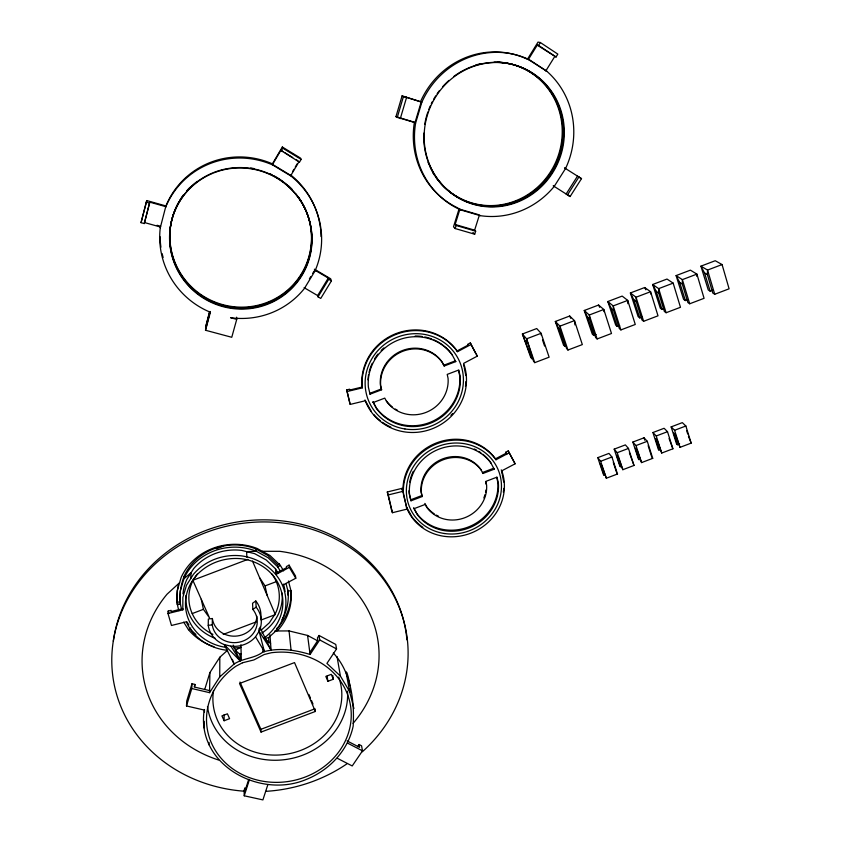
<?xml version="1.0" encoding="UTF-8"?>
<svg xmlns="http://www.w3.org/2000/svg" width="842" height="842" viewBox="0 0 842 842"><rect width="100%" height="100%" fill="white"/><g stroke="black" fill="none" stroke-linecap="round" stroke-linejoin="round"><path stroke-width="1.26" d="M181.63 609.24C178.346 598.462 180.335 586.548 184.145 576.107A54.109 49.741 -5.3 0 1 255.779 548.889L267.914 555.531L277.681 564.845L277.902 567.076L280.365 571.213M209.595 690.598L194.839 687.156L194.944 684.441L191.997 683.746L191.797 688.524L209.553 692.661L219.751 676.936L219.815 657.244L227.603 650.213M226.93 650.277A51.794 47.531 -5.4 0 1 186.261 621.828L171.473 625.48L167.979 613.513L182.809 609.861L182.872 597.388L186.471 585.285L193.376 574.381A51.794 47.531 -5.4 0 1 241.928 555.931C259.262 558.372 275.239 569.087 282.459 585.274A51.794 47.531 -5.4 0 1 274.576 632.174L268.566 637.583L264.777 638.52M201.259 599.283L203.417 609.324L209.479 617.839L192.839 580.275L247.98 559.33M333.306 653.024C351.272 672.021 354.482 701.028 353.177 726.12C347.988 750.759 329.127 770.356 306.078 779.524C259.557 799.121 195.881 764.673 204.206 710.048L186.492 705.964L186.735 701.081L191.997 683.746M682.336 284.112L682.378 279.628L676.084 275.597L690.408 270.156L696.902 274.113L704.07 298.321L689.703 303.773L687.872 302.531L682.336 284.112L679.631 282.354L676.084 275.597L683.588 299.352L685.388 300.573L687.756 299.678M260.641 618.859A26.407 24.165 -5.6 0 0 255.8 600.977L252.558 603.251L252.863 609.429A22.597 20.65 -5.7 0 1 243.033 641.057A22.597 20.65 -5.7 0 1 212.279 624.848L212.373 618.512L208.353 619.007L208.227 625.353A26.67 24.376 -5.7 0 0 224.214 644.562L240.128 660.844L239.949 654.297L235.592 650.54M209.553 692.661L209.911 672.569L219.815 657.244M208.995 744.865L209.037 742.349M267.082 595.231L265.062 585.906L259.662 577.812M204.038 727.856L204.196 721.31M204.417 712.143L204.48 709.522M707.375 274.597L707.543 270.072L700.902 266.167L715.226 260.725L722.068 264.546L729.098 288.806L714.732 294.268L712.795 293.058L707.375 274.597L704.522 272.903L700.902 266.167L708.269 289.974L710.164 291.164L712.543 290.258M350.072 691.966L350.219 688.282M696.808 276.376L696.902 274.113L682.378 279.628L689.703 303.773M236.634 317.192L236.728 319.371L231.76 337.284L205.49 330.253L210.132 311.466M190.776 578.486L191.081 572.739L183.882 578.77L184.03 576.486M182.809 609.861L182.882 608.65L171.052 611.566L171.147 610.355L168.19 611.082L167.979 613.513M205.49 330.253L210.384 312.256A81.211 79.969 26.9 0 1 160.275 227.772L160.464 227.014L144.561 222.572L144.235 223.562L141.035 222.667L146.276 202.154L146.834 200.575L165.927 205.964A80.727 79.485 27.5 0 1 272.419 163.864L282.333 147.003L300.552 158.128L301.131 159.391L299.457 162.211L280.86 150.339L272.576 164.422L290.837 175.483L299.142 161.475L299.457 162.211M165.927 205.964L165.569 207.343A81.211 79.969 26.9 0 1 272.734 164.979L291.058 176.083A81.211 79.969 26.9 0 1 315.003 270.945L304.341 288.564A81.211 79.969 26.9 0 1 230.571 317.708L236.728 319.371M146.834 200.575L141.035 222.667M144.235 223.562L149.792 202.154L165.748 206.648L160.275 227.772M144.561 222.572L149.792 202.154M209.563 311.54L205.627 327.128L209.837 311.666M178.399 584.99C176.588 593.242 176.199 602.493 178.904 610.608M460.637 209.911A82.579 79.137 -67.3 0 1 415.611 123.079L415.001 122.648L421.221 101.861L405.749 97.135L406.528 97.598L400.329 118.543L395.95 116.638L402.087 95.841L421.842 102.229A82.579 79.137 -67.3 0 1 529.344 59.729L546.805 71.233A82.579 79.137 -67.3 0 1 565.582 168.463L554.215 186.419A82.579 79.137 -67.3 0 1 480.214 215.647L460.637 209.911L459.185 208.542L453.501 226.814L455.154 228.54L474.699 234.202L475.656 231.161L474.625 230.161L455.154 224.498L459.911 209.226L478.203 214.584M397.224 117.596L403.413 96.651L402.087 95.841M415.611 123.079L421.842 102.229M186.492 705.964L191.797 688.524M194.186 686.914L194.944 684.441M204.711 689.514L209.911 672.569M455.154 228.54L456.111 225.477L455.154 224.498M474.625 230.161L479.424 214.942L480.214 215.647M248.716 779.324L245.001 790.933L244.906 787.891L244.096 790.438L244.243 795.795L262.904 799.9L267.872 784.586M244.243 795.795L249.169 780.429M281.112 151.034L282.775 148.192L282.333 147.003M292.606 171.536L293.932 169.305M295.258 167.074L297.247 163.716M309.403 278.86L310.73 276.66M312.729 273.366L314.055 271.166M315.003 270.945L314.434 269.208L330.653 278.776L331.432 280.87L320.749 298.426L318.034 296.837L317.644 295.584L328.285 278.07L314.719 270.072M318.034 296.837L328.717 279.27L328.285 278.07M420.59 101.493A82.074 78.664 -67.5 0 1 527.418 59.266L538.017 42.1L540.343 42.521L557.825 54.12L556.046 56.993L537.238 45.152L528.376 59.498L546.805 71.233M537.238 45.152L538.564 45.405L540.343 42.521M545.784 70.96L554.646 56.688M193.029 580.685L192.429 581.622A45.258 41.584 -5.3 0 0 212.921 634.331M193.428 580.054L197.207 574.097M578.917 176.978L567.529 194.87L566.129 194.028L577.465 176.199L581.506 178.641L570.118 196.523L567.655 195.028M219.751 676.936L234.118 664.001L224.214 644.562L230.887 646.161A26.67 24.376 -5.7 0 0 255.536 636.794L259.104 631.3L258.957 628.764M274.492 614.923L269.429 622.701L261.009 630.3M275.092 614.007L275.492 613.386A45.258 41.584 -5.3 0 0 272.092 574.149M353.914 708.522L349.577 691.44L340.389 676.042L326.928 663.401L336.547 648.929L335.769 644.446L319.034 635.468L317.445 637.878L317.813 640.425L309.835 652.508M232.329 659.339L234.118 664.001C243.022 658.065 254.41 658.612 263.041 651.961C278.47 647.361 294.963 649.919 310.088 654.455L319.697 639.92L319.034 635.468M357.618 746.644L359.081 744.496L361.565 745.791L362.492 750.843L352.219 765.946L337.2 758.232M179.588 582.706L167.053 594.189A118.701 107.639 -7.8 0 0 218.636 760.031M277.681 564.845L279.302 563.708M183.703 622.143L188.44 629.658L190.839 627.974M280.333 565.371L277.902 567.076L268.093 557.73L255.905 551.078A54.309 49.91 -5.3 0 0 183.998 578.401L180.23 591.116L180.177 604.209L177.167 604.577L177.209 590.747L181.188 577.328A57.33 52.678 -5.3 0 1 257.126 548.468L269.987 555.499L280.333 565.371L283.575 570.834M252.863 609.429L256.136 607.145L255.8 600.977M470.289 342.947L467.552 344.399L468.047 345.115L457.08 350.946A52.541 50.425 -26.6 0 0 396.361 333.464A52.541 50.425 -26.6 0 0 361.965 387.088L349.914 389.993L349.662 389.193L346.651 389.92L349.704 402.75L350.209 404.413L365.26 400.771A52.646 50.509 -26.5 0 0 431.788 428.946A52.646 50.509 -26.5 0 0 463.637 363.386L477.34 356.113L470.289 342.947L475.814 353.651M346.651 389.92L347.146 391.53L362.239 387.888A52.646 50.509 -26.5 0 1 396.708 334.158A52.646 50.509 -26.5 0 1 457.543 351.672L471.278 344.367M282.459 585.274L295.774 578.254L295.489 575.96L289.08 565.14L286.417 566.55L286.543 567.676L275.881 573.307M506.716 454.533L505.568 452.322L508.221 450.912L515.093 463.805L501.79 470.825A51.067 47.783 -24.3 0 1 470.478 533.291A51.067 47.783 -24.3 0 1 406.349 507.094M289.08 565.14L289.343 567.403L275.987 574.454L275.471 568.771L266.198 559.962L254.694 553.678L241.738 550.405A51.299 47.131 -5.3 0 0 193.649 568.676L186.808 579.475A51.299 47.131 -5.3 0 0 182.956 593.936M392.098 511.683L392.425 512.704L407.054 509.115L402.96 491.328L401.918 488.392L387.299 491.97L388.267 494.928L402.96 491.328A50.973 47.699 -24.3 0 1 438.135 442.303A50.973 47.699 -24.3 0 1 495.464 458.848L506.116 453.217L505.568 452.322M407.054 509.115L403.539 494.885A51.067 47.783 -24.3 0 1 437.303 443.65A51.067 47.783 -24.3 0 1 495.991 459.753L509.326 452.712M261.873 632.931L262.778 632.458A48.278 44.363 -5.3 0 0 282.154 593.052M235.286 650.234L240.97 647.235L239.959 647.487A48.752 44.731 -5.4 0 1 233.666 647.898M239.949 654.297L241.159 653.655M569.655 316.034L555.331 321.476L563.498 344.978L564.835 346.378L558.572 328.348L555.331 321.476L559.951 326.138L567.961 350.03L582.327 344.578L574.476 320.623L569.655 316.034L570.718 318.329M593.715 335.411L587.569 317.329L584.253 310.488L589.284 315.003L589.737 319.297L595.652 337.568L597.125 338.958L611.492 333.495L603.809 309.477L598.578 305.046L584.253 310.488L592.263 334.042L593.715 335.411L596.083 334.506M639.762 317.908L633.816 299.763L630.384 292.963L636.047 297.226L636.257 301.615L641.972 319.96L643.635 321.286L658.002 315.824L650.571 291.711L644.709 287.522L630.384 292.963L638.141 316.613L639.762 317.908L642.13 317.013M444.187 366.007L441.871 361.681A33.996 32.627 -26.6 0 0 402.655 350.461A33.996 32.627 -26.6 0 0 380.384 385.036L381.289 388.983L369.733 393.372L370.027 394.182L381.605 389.783L380.7 385.836A34.069 32.68 -26.5 0 1 403.013 351.198A34.069 32.68 -26.5 0 1 442.303 362.428L444.187 366.007L455.775 361.607L452.007 354.524A46.363 44.489 -26.6 0 0 444.997 346.83M443.745 365.249L455.312 360.86L455.775 361.607M673.168 283.123L658.654 288.648L652.676 284.491L667.001 279.049L673.168 283.123L680.473 307.288L666.106 312.74L664.359 311.456L658.739 293.079L658.654 288.648L666.106 312.74M722.068 264.546L707.543 270.072L714.732 294.268M373.206 402.518L384.762 398.119L386.688 401.655A34.069 32.68 -26.5 0 0 425.715 412.517A34.069 32.68 -26.5 0 0 448.07 378.342L447.218 374.395L458.785 369.996L460.258 376.984A46.457 44.563 -26.5 0 1 429.767 423.484A46.457 44.563 -26.5 0 1 376.627 408.759L372.901 401.687L376.321 407.928A46.363 44.489 -26.6 0 0 429.367 422.621A46.363 44.489 -26.6 0 0 459.795 376.206L458.564 370.396M617.26 326.464L611.218 308.351L607.84 301.531L613.197 305.909L613.523 310.256L619.344 328.569L620.901 329.917L635.268 324.465L627.722 300.394L622.164 296.089L607.84 301.531L615.723 325.138L617.26 326.464L619.628 325.559M662.023 309.456L656.171 291.269L652.676 284.491L660.307 308.193L662.023 309.456L664.391 308.551M534.754 362.649L549.121 357.187L541.09 333.306L536.722 328.548L522.398 333.99L530.744 357.418L531.955 358.871L522.398 333.99L526.566 338.831L534.754 362.649L533.523 361.165L526.566 338.831L541.09 333.306L541.395 335.421M216.489 548.7L223.551 546.016M481.171 470.078A33.048 30.912 -24.3 0 0 443.26 459.753A33.048 30.912 -24.3 0 0 421.4 492.791L422.252 496.527L411.012 500.801L410.643 499.811L421.863 495.549L421.021 491.812A32.985 30.859 -24.3 0 1 442.829 458.837A32.985 30.859 -24.3 0 1 480.666 469.152L482.961 473.467L494.201 469.194L490.528 462.279A44.973 42.089 -24.3 0 0 482.855 454.259M652.918 432.535L664.106 428.283L667.506 431.693L672.884 448.797L661.717 453.038L657.149 440.398L655.497 438.661L659.212 450.375L658.381 449.491L652.918 432.535L656.223 435.977L661.717 453.038M677.389 444.723L676.526 443.86L671.137 426.894L682.325 422.631L685.862 425.999L691.166 443.124L679.999 447.365L675.452 434.725L673.726 433.009L677.389 444.723L679.61 443.881M614.176 449.144L625.364 444.892L628.469 448.428L633.994 465.458L622.838 469.699L618.238 457.08L616.733 455.28L620.554 466.931L619.796 466.026L614.176 449.144L617.186 452.712L622.838 469.699M632.837 442.061L644.035 437.808L647.277 441.292L652.729 458.353L641.572 462.595L636.994 449.965L635.405 448.186L639.183 459.869L638.383 458.964L632.837 442.061L635.994 445.576L641.572 462.595M597.757 457.659L608.945 453.406L611.913 456.995L617.512 473.993L606.356 478.224L601.746 465.615L600.293 463.784L604.167 475.414L603.44 474.488L597.757 457.659L600.641 461.279L606.356 478.224M656.223 435.977L667.506 431.693M192.208 613.586L203.417 609.324M265.062 585.906L276.271 581.643M671.137 426.894L674.589 430.283L685.862 425.999M617.186 452.712L628.469 448.428M635.994 445.576L647.277 441.292M600.641 461.279L611.913 456.995M223.204 634.415L256.178 621.891M261.062 620.028L275.345 614.607L252.526 561.088M224.119 720.741L229.582 718.668L227.403 713.816L221.93 715.9L224.119 720.741L224.098 714.795M333.348 679.231L331.295 674.337L325.833 676.41L327.885 681.304L333.348 679.231L332.737 675.389M315.129 709.648L315.361 711.448L261.041 732.087L260.904 729.319L315.013 708.753M208.227 625.353L212.279 624.848M180.335 601.83L177.336 602.198L178.03 604.609M282.007 619.712A54.309 49.91 -5.3 0 0 287.985 591.052L290.964 590.695L288.427 581.012M274.797 630.984L289.059 630.921L307.583 635.447L317.413 640.699M262.283 551.289L279.828 551.331A118.701 107.639 -7.8 0 1 353.082 723.331M527.418 59.266L529.344 59.729M157.086 225.267L160.664 226.266M146.276 202.154L149.497 203.059M456.111 225.477L475.656 231.161M395.95 116.638L414.401 122.227A82.074 78.664 -67.5 0 0 458.037 208.027M415.001 122.648L399.582 117.985L400.329 118.543M403.413 96.651L406.528 97.598M347.104 740.907L359.597 747.38L359.081 744.496M347.462 743.065L362.492 750.843M565.582 168.463L564.529 167.905L581.506 178.641M319.697 639.92L336.547 648.929M304.088 287.648L317.644 295.584M328.717 279.27L331.432 280.87M554.215 186.419L553.205 185.798L570.118 196.523M282.775 148.192L301.131 159.391M280.86 150.339L283.017 151.644M285.164 152.96L292.69 157.538M295.91 159.506L298.057 160.822M538.564 45.405L556.046 56.993M656.171 291.269L658.739 293.079M633.816 299.763L636.257 301.615M266.083 639.846L270.587 643.52M611.218 308.351L613.523 310.256M587.569 317.329L589.737 319.297M691.166 443.124L688.44 436.367M472.909 232.445L474.699 234.202M558.572 328.348L560.562 330.38L566.603 348.599L567.961 350.03M672.884 448.797L669.064 438.503M651.908 457.448L652.729 458.353M633.994 465.458L629.406 452.828M525.545 340.894L527.345 342.999M616.754 473.057L617.512 473.993M476.33 354.64L477.34 356.113M457.08 350.946L457.543 351.672M256.136 607.145A26.67 24.376 -5.7 0 1 259.104 631.3L271.071 649.961L269.945 634.752M230.887 646.161L240.128 660.844L233.192 645.098M186.998 621.87L188.924 624.922M515.093 463.805L508.221 450.912M255.536 636.794L264.399 651.624L259.104 631.3M275.471 568.771L278.028 573.076M289.343 567.403L295.774 578.254M495.464 458.848L495.991 459.753M501.253 469.889L501.79 470.825M494.201 469.194L493.675 468.257L482.455 472.52L482.961 473.467M407.023 507.947L412.012 516.967A50.973 47.699 -24.3 0 0 422.863 527.303M413.643 507.673L416.895 513.567A44.973 42.089 -24.3 0 0 468.099 527.092A44.973 42.089 -24.3 0 0 497.896 482.792L496.748 477.288M364.975 399.95L371.301 411.464M424.842 503.421L426.673 506.758A32.985 30.859 -24.3 0 0 434.262 513.862M644.709 287.522L645.835 289.795M259.873 627.237L271.071 649.961M598.578 305.046L599.672 307.33M239.981 682.041L260.904 729.319M261.041 732.087L239.528 683.483L294.521 662.591L315.361 711.448M263.409 649.319L264.399 651.624M308.93 694.503L310.456 698.06M311.466 700.439L312.982 704.007M381.289 388.983L381.605 389.783M421.863 495.549L422.252 496.527M291.058 176.083L290.627 174.894A80.727 79.485 27.5 0 1 320.36 227.498M361.965 387.088L362.239 387.888M542.532 339.968L544.574 346.03M613.292 462.542L616.376 471.888M597.125 338.958L589.284 315.003L603.809 309.477L603.956 311.656M388.909 498.475L389.236 499.464M391.435 509.663L391.762 510.673L387.299 491.97M620.901 329.917L613.197 305.909L627.722 300.394L627.848 303.699M648.161 445.713L651.529 456.28M644.035 437.808L644.804 440.229M674.589 430.283L679.999 447.365M679.631 282.354L685.388 300.573M643.635 321.286L636.047 297.226L650.571 291.711L650.592 293.932M686.619 430.472L687.714 434.009M704.522 272.903L710.164 291.164M168.19 611.082L168.884 613.471M272.419 163.864L272.734 164.979M285.996 583.495L287.985 591.052M347.146 391.53L350.209 404.413M388.267 494.928L392.425 512.704M370.027 394.182L368.396 387.204A46.457 44.563 -26.5 0 1 398.813 339.852A46.457 44.563 -26.5 0 1 452.459 355.261M401.918 488.392L402.676 491.707M411.012 500.801L409.496 494.191A45.058 42.153 -24.3 0 1 439.292 449.028A45.058 42.153 -24.3 0 1 491.044 463.205M410.643 499.811L409.138 493.212A44.973 42.089 -24.3 0 1 409.002 490.749M463.626 364.839L464.089 367.049M464.342 368.259L465.868 375.532M485.581 481.687L486.108 484.171M501.474 470.931L502.116 474.057M502.358 475.204L503.779 482.098M345.988 671.59L349.577 691.44M337.042 656.549L340.389 676.042M327.106 676.168L327.885 681.304M560.562 330.38L559.951 326.138L574.476 320.623L574.928 324.917M307.583 635.447L310.088 654.455M289.059 630.921L291.027 649.856M268.566 637.583L268.924 642.646M262.799 648.077L263.041 651.961M256.136 549.089L256.263 551.268L246.611 551.636L246.853 557.183M240.907 644.719L241.349 660.202M245.127 791.269A148.413 134.594 -7.8 0 1 120.069 615.67A148.413 134.594 -7.8 0 1 340.126 541.501A148.413 134.594 -7.8 0 1 362.355 751.759M346.872 763.873A148.413 134.594 -7.8 0 1 265.967 791.333M113.323 641.204A147.845 134.162 -7.8 0 1 262.915 519.84A147.845 134.162 -7.8 0 1 406.928 639.857M347.536 691.166A70.507 63.392 -9 0 1 283.48 759.8A70.507 63.392 -9 0 1 207.479 706.533M338.705 677.063A64.634 58.109 -9.1 0 1 282.859 754.695A64.634 58.109 -9.1 0 1 213.531 690.493M346.83 672.474A73.17 65.834 -9 0 1 349.746 685.662M256.894 616.26A22.366 20.471 -5.6 0 1 235.413 636.152A22.366 20.471 -5.6 0 1 212.373 618.512M215.278 638.352A48.278 44.363 -5.3 0 1 185.871 595.715M283.533 584.169A51.299 47.131 -5.3 0 1 285.006 591.421M264.167 637.962A48.752 44.731 -5.4 0 0 281.291 591.084A48.752 44.731 -5.4 0 0 241.475 558.762C224.53 556.972 207.121 563.245 195.807 576.117A48.752 44.731 -5.4 0 0 226.13 647.393M290.964 590.695A57.33 52.678 -5.3 0 1 278.713 629.321L276.881 630.974L276.671 628.532L278.502 626.88A57.109 52.509 -5.3 0 0 290.922 590.852M214.036 646.73A57.33 52.678 -5.3 0 1 188.44 629.658M287.859 590.021A54.109 49.741 -5.3 0 1 288.017 595.22M195.912 634.405A57.109 52.509 -5.3 0 1 190.25 629.1M465.931 381.552A52.541 50.425 -26.6 0 1 465.458 386.373M452.596 413.548A52.541 50.425 -26.6 0 1 450.912 415.338M390.804 427.083A52.541 50.425 -26.6 0 1 382.405 422.305M380.489 420.874A52.541 50.425 -26.6 0 1 373.774 414.538M367.996 379.868A46.363 44.489 -26.6 0 1 368.607 374.648M369.08 372.332A46.363 44.489 -26.6 0 1 372.217 363.291M374.49 359.05A46.363 44.489 -26.6 0 1 377.963 354.072M381.173 350.44A46.363 44.489 -26.6 0 1 383.847 347.914M415.169 336.011A46.363 44.489 -26.6 0 1 422.421 336.537M424.778 336.958A46.363 44.489 -26.6 0 1 431.714 338.958M433.914 339.852A46.363 44.489 -26.6 0 1 444.008 345.999M397.466 410.275A33.996 32.627 -26.6 0 1 395.308 409.054M392.298 406.96A33.996 32.627 -26.6 0 1 386.362 400.834M453.849 76.422A72.517 69.497 -67.4 0 1 554.31 96.609A72.517 69.497 -67.4 0 1 523.356 198.733A72.517 69.497 -67.4 0 1 428.073 161.485M427.662 160.327A72.517 69.497 -67.4 0 1 423.8 133.152M424.736 124.321A72.517 69.497 -67.4 0 1 427.883 111.965M428.767 109.565A72.517 69.497 -67.4 0 1 430.23 106.039M431.293 103.734A72.517 69.497 -67.4 0 1 432.451 101.45M433.693 99.209A72.517 69.497 -67.4 0 1 435.693 95.904M437.114 93.767A72.517 69.497 -67.4 0 1 439.377 90.683M442.608 86.768A72.517 69.497 -67.4 0 1 448.933 80.422M494.086 62.182A72.37 69.36 -67.4 0 1 562.235 121.932A72.37 69.36 -67.4 0 1 513.336 202.301A72.37 69.36 -67.4 0 1 430.188 167.211M429.104 164.8A72.37 69.36 -67.4 0 1 428.104 162.348M475.73 65.013A72.37 69.36 -67.4 0 1 480.582 63.76M497.948 62.097A72.223 69.223 -67.5 0 1 553.152 167.347A72.223 69.223 -67.5 0 1 435.693 177.03M434.24 174.883A72.223 69.223 -67.5 0 1 432.862 172.663M284.891 183.335A71.317 70.223 27 0 1 292.69 286.754A71.317 70.223 27 0 1 188.134 284.733A71.317 70.223 27 0 1 197.375 181.651M198.375 180.914A71.317 70.223 27 0 1 212.542 172.999M213.689 172.526A71.317 70.223 27 0 1 283.912 182.577M295.437 193.428A71.17 70.086 27.2 0 1 290.248 288.448A71.17 70.086 27.2 0 1 194.197 290.006A71.17 70.086 27.2 0 1 183.451 195.26M188.198 189.566A71.17 70.086 27.2 0 1 197.428 181.24M250.663 168A71.17 70.086 27.2 0 1 254.347 168.663M269.84 173.747A71.17 70.086 27.2 0 1 272.103 174.831M274.324 175.999A71.17 70.086 27.2 0 1 283.786 182.167M284.764 182.925A71.17 70.086 27.2 0 1 292.121 189.682M298.289 196.912A71.033 69.949 27.4 0 1 289.848 288.08A71.033 69.949 27.4 0 1 197.512 292.069A71.033 69.949 27.4 0 1 178.809 202.08M180.072 199.933A71.033 69.949 27.4 0 1 183.535 194.818M186.608 190.987A71.033 69.949 27.4 0 1 189.987 187.345M288.406 185.756A71.033 69.949 27.4 0 1 291.974 189.261M163.148 257.473A80.727 79.485 27.5 0 1 162.159 253.642M160.938 247.211A80.727 79.485 27.5 0 1 160.106 236.749M320.518 228.782A80.727 79.485 27.5 0 1 321.012 236.539M503.758 488.381A50.973 47.699 -24.3 0 1 503.337 492.17M409.707 482.056A44.973 42.089 -24.3 0 1 413.296 471.257M474.288 449.018A44.973 42.089 -24.3 0 1 476.561 450.144M478.751 451.396A44.973 42.089 -24.3 0 1 480.856 452.775M485.939 490.002A32.985 30.859 -24.3 0 1 485.56 492.307M485.003 494.591A32.985 30.859 -24.3 0 1 483.834 497.959M438.398 516.135A32.985 30.859 -24.3 0 1 436.282 515.083M242.475 662.77L235.949 666.201A72.549 64.918 -9.2 0 0 238.675 772.63A72.549 64.918 -9.2 0 0 349.135 730.646A72.549 64.918 -9.2 0 0 271.398 652.729L264.156 654.529L253.874 659.939L242.475 662.77M425.231 504.421L414.011 508.684L417.274 514.588A45.058 42.153 -24.3 0 0 468.562 528.123A45.058 42.153 -24.3 0 0 498.422 483.75L497.043 477.13L485.823 481.392L486.613 485.129A33.048 30.912 -24.3 0 1 464.731 517.756A33.048 30.912 -24.3 0 1 427.073 507.758L425.231 504.421M404.918 428.957A49.552 47.541 -26.5 0 0 460.742 364.491A49.552 47.541 -26.5 0 0 377.163 351.388A49.552 47.541 -26.5 0 0 404.918 428.957M533.281 193.46A72.675 69.633 -67.3 0 0 525.124 68.949A72.675 69.633 -67.3 0 0 424.294 141.761A72.675 69.633 -67.3 0 0 533.281 193.46M174.694 264.062A71.465 70.36 26.8 0 0 296.858 282.754A71.465 70.36 26.8 0 0 250.8 168.768A71.465 70.36 26.8 0 0 174.694 264.062M444.492 533.523A48.068 44.973 -24.3 0 0 498.99 471.888A48.068 44.973 -24.3 0 0 418.242 460.164A48.068 44.973 -24.3 0 0 444.492 533.523"/></g></svg>
